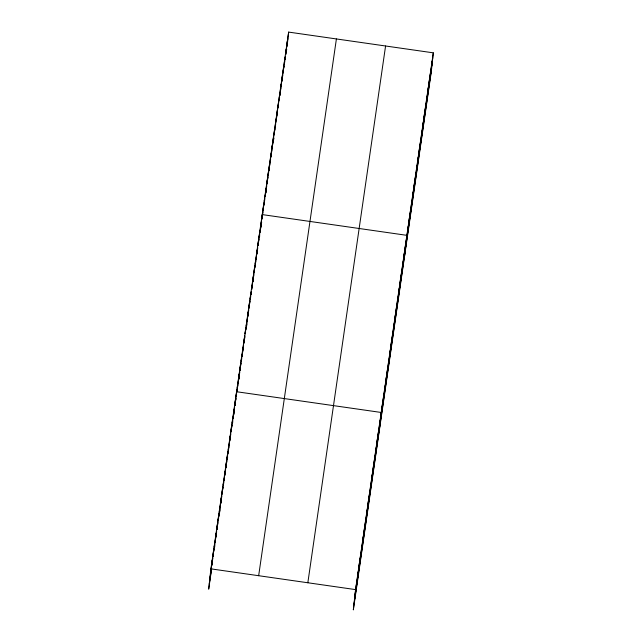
<?xml version="1.0" encoding="UTF-8"?>
<svg xmlns="http://www.w3.org/2000/svg" width="642" height="642" viewBox="0 0 642 642"><rect width="100%" height="100%" fill="white"/><g stroke="black" fill="none" stroke-linecap="round" stroke-linejoin="round"><path stroke-width="0.96" d="M433.31 52.837L355.572 589.605L353.333 609.9L431.071 73.14L433.31 52.837L288.667 32.1L210.929 568.86L208.69 589.163L211.683 568.491M212.213 560.009L211.667 564.968L212.807 557.096M213.497 551.149L212.943 556.108L214.083 548.236M214.773 542.297L214.227 547.257L215.367 539.384M216.057 533.438L215.511 538.397L216.651 530.525M217.341 524.578L216.795 529.538L217.935 521.665M218.625 515.727L218.079 520.686L219.219 512.814M219.909 506.867L219.363 511.826L220.503 503.954M221.193 498.007L220.639 502.967L221.787 495.094M222.477 489.156L221.923 494.115L223.063 486.243M223.753 480.296L223.207 485.256L224.347 477.383M225.037 471.437L224.491 476.404L225.631 468.532M226.321 462.585L225.775 467.545L226.915 459.672M227.605 453.725L227.059 458.685L228.199 450.812M228.889 444.874L228.335 449.833L229.483 441.961M230.173 436.014L229.619 440.974L230.759 433.101M231.449 427.155L230.903 432.114L232.043 424.242M232.733 418.303L232.187 423.263L233.327 415.39M234.017 409.444L233.471 414.403L234.611 406.53M235.301 400.584L234.755 405.551L235.895 397.679M235.092 405.23L235.285 403.489M235.662 400.062L235.847 398.377M237.869 382.873L237.315 387.832L238.455 379.96M239.145 374.021L238.599 378.981L239.739 371.108M240.429 365.162L239.883 370.121L241.023 362.248M241.713 356.302L241.167 361.261L242.307 353.389M242.997 347.45L242.451 352.41L243.591 344.537M244.281 338.591L243.735 343.55L244.875 335.678M245.565 329.731L245.124 333.704L246.159 326.826M246.841 320.88L246.295 325.839L247.435 317.967M248.125 312.02L247.579 316.979L248.719 309.107M249.409 303.168L248.863 308.128L250.003 300.255M250.693 294.309L250.147 299.268L251.287 291.396M251.977 285.449L251.536 289.422L252.571 282.536M253.261 276.598L252.707 281.557L253.855 273.685M254.545 267.738L253.991 272.698L255.131 264.825M255.821 258.878L255.275 263.846L256.415 255.973M257.105 250.027L256.559 254.986L257.699 247.114M257.948 245.14L258.389 241.167M259.673 232.316L259.127 237.275L260.267 229.403M260.957 223.456L260.411 228.416L261.551 220.543M260.748 228.095L260.941 226.361M261.318 222.935L261.503 221.249M263.06 209.878L263.493 205.905M264.753 197.222L264.319 201.187L264.769 198.314M265.579 192.496L266.013 188.531M266.831 183.805L267.273 179.84M268.533 171.149L268.091 175.114L285.329 56.376M269.239 167.418L269.792 162.458M270.499 158.726L271.044 153.767M271.759 150.035L272.304 145.076M273.019 141.344L273.564 136.385M274.278 132.653L274.824 127.694M275.538 123.962L276.084 119.003M276.79 115.271L277.344 110.312M278.05 106.58L278.604 101.621M279.31 97.897L279.856 92.929M280.57 89.206L281.116 84.246M281.83 80.515L282.376 75.555M283.09 71.824L283.636 66.864M284.35 63.133L284.896 58.173M286.155 49.482L285.602 54.442L288.667 32.1M286.862 45.751L287.407 40.791M287.56 42.123L287.937 38.745M356.31 585.705L356.856 580.745M357.586 576.853L358.14 571.894M358.87 567.993L359.416 563.034M360.154 559.134L360.7 554.174M361.438 550.282L361.984 545.323M362.722 541.423L363.268 536.463M364.006 532.563L364.552 527.604M365.282 523.712L365.836 518.752M366.566 514.852L367.12 509.892M367.85 506L368.396 501.041M369.134 497.141L369.68 492.181M370.418 488.281L370.964 483.322M371.702 479.43L372.248 474.47M372.978 470.57L373.532 465.611M374.262 461.71L374.816 456.751M375.546 452.859L376.092 447.899M376.83 443.999L377.376 439.04M378.114 435.148L378.66 430.188M379.398 426.288L379.944 421.329M378.989 432.764L381.228 412.469L236.585 391.732L236.039 396.692L237.179 388.819M381.958 408.577L382.512 403.617M383.242 399.717L383.788 394.758M384.526 390.858L385.072 385.898M385.81 382.006L386.356 377.047M387.094 373.146L387.64 368.187M388.378 364.295L388.924 359.335M389.654 355.435L390.208 350.476M390.938 346.576L391.484 341.616M392.222 337.724L392.768 332.765M393.506 328.865L394.052 323.905M394.79 320.005L395.336 315.045M396.074 311.153L396.62 306.194M397.35 302.294L397.904 297.334M398.634 293.442L399.188 288.483M399.918 284.583L400.464 279.623M401.202 275.723L401.748 270.763M402.486 266.871L403.032 261.912M403.77 258.012L404.316 253.052M405.054 249.152L405.6 244.193M404.637 255.636L406.884 235.341L262.241 214.597L261.687 219.556L262.947 210.865M407.59 231.61L408.135 226.65M408.85 222.918L409.395 217.959M410.11 214.227L410.655 209.268M411.37 205.536L411.915 200.577M412.629 196.845L413.175 191.886M413.881 188.154L414.435 183.195M415.141 179.463L415.687 174.504M416.401 170.772L416.947 165.813M417.661 162.089L418.207 157.121M418.921 153.398L419.467 148.438M420.181 144.707L420.727 139.747M421.433 136.016L421.987 131.056M422.693 127.325L423.247 122.365M423.953 118.634L424.498 113.674M425.213 109.942L425.758 104.983M426.473 101.251L427.018 96.292M427.733 92.56L428.278 87.601M428.992 83.869L429.538 78.91M430.244 75.178L430.798 70.219M431.504 66.487L432.05 61.528M210.383 573.82L211.523 565.947M257.988 245.148L258.983 238.254M263.092 209.902L264.207 202.182M265.05 196.388L265.467 193.491M265.603 192.52L266.727 184.8M266.863 183.829L267.987 176.109M209.822 578.883L211.531 567.079M211.82 565.104L212.245 562.151M212.39 561.172L212.815 558.219M213.104 556.253L213.529 553.3M213.81 551.334L214.099 549.359M214.38 547.393L214.813 544.44M215.094 542.474L215.383 540.508M215.664 538.534L216.097 535.588M216.378 533.614L216.667 531.648M216.948 529.682L217.373 526.729M217.662 524.763L217.943 522.789M218.232 520.822L218.657 517.869M218.802 516.89L219.227 513.937M219.516 511.971L219.941 509.018M220.23 507.044L220.511 505.077M220.8 503.111L221.225 500.158M221.506 498.192L221.795 496.226M222.076 494.252L222.509 491.299M222.79 489.332L223.079 487.366M223.36 485.4L223.793 482.447M224.074 480.481L224.363 478.507M224.788 475.553L225.069 473.587M225.214 472.608L225.639 469.655M225.928 467.681L226.353 464.736M226.642 462.762L226.923 460.796M227.212 458.829L227.637 455.876M227.926 453.91L228.207 451.936M228.496 449.97L228.921 447.017M229.202 445.05L229.491 443.084M229.78 441.118L230.205 438.165M230.486 436.191L230.775 434.225M231.2 431.272L231.489 429.305M231.77 427.339L232.059 425.373M232.34 423.399L232.765 420.446M233.054 418.48L233.343 416.514M233.624 414.547L234.049 411.594M234.338 409.628L234.619 407.654M234.908 405.688L235.333 402.735M235.622 400.768L235.903 398.802M236.192 396.828L236.617 393.883M236.906 391.909L237.187 389.943M237.612 386.99L237.901 385.023M238.182 383.057L238.471 381.083M238.752 379.117L239.185 376.164M239.466 374.198L239.755 372.232M240.036 370.265L240.469 367.312M240.75 365.338L241.039 363.372M241.32 361.406L241.745 358.453M242.034 356.487L242.315 354.52M242.604 352.546L243.029 349.593M243.318 347.627L243.599 345.661M244.032 342.708L244.313 340.742M244.602 338.775L244.883 336.801M245.308 333.848L245.597 331.882M245.878 329.916L246.167 327.95M246.448 325.976L246.881 323.03M247.162 321.056L247.451 319.09M247.732 317.124L248.165 314.171M248.446 312.205L248.735 310.23M249.016 308.264L249.441 305.311M249.73 303.345L250.011 301.379M250.444 298.426L250.725 296.46M251.014 294.485L251.295 292.519M251.728 289.566L252.009 287.6M252.298 285.634L252.579 283.668M252.868 281.694L253.293 278.74M253.574 276.774L253.863 274.808M254.144 272.842L254.577 269.889M254.858 267.923L255.147 265.948M255.428 263.982L255.861 261.029M256.142 259.063L256.431 257.097M256.856 254.144L257.137 252.178M257.426 250.203L257.707 248.237M258.14 245.284L258.421 243.318M258.71 241.352L258.991 239.378M259.28 237.412L259.705 234.458M259.994 232.492L260.275 230.526M260.564 228.56L260.989 225.607M261.27 223.657L261.551 221.723M261.968 218.826L262.249 216.9M262.53 214.966L262.947 212.069M263.228 210.135L263.509 208.209M263.926 205.312L264.207 203.378M264.488 201.444L264.769 199.518M265.186 196.621L265.467 194.686M265.748 192.752L266.165 189.855M266.31 188.892L266.727 185.995M267.008 184.061L267.425 181.164M267.706 179.238L267.987 177.304M268.26 175.378L268.685 172.481M268.966 170.547L269.383 167.65M269.664 165.716L269.945 163.79M270.218 161.856L270.643 158.959M270.924 157.025L271.197 155.099M271.622 152.202L271.903 150.268M272.176 148.334L272.457 146.408M272.738 144.474L273.155 141.577M273.436 139.651L273.717 137.717M274.134 134.82L274.415 132.886M274.696 130.96L274.977 129.026M275.394 126.129L275.675 124.195M276.654 117.438L277.071 114.541M278.05 107.784L278.331 105.85M279.174 100.056L279.591 97.159M280.008 94.262L280.289 92.336M280.57 90.402L280.851 88.468M281.268 85.571L281.549 83.645M281.83 81.711L282.111 79.777M282.528 76.879L282.809 74.954M283.09 73.019L283.507 70.122M283.788 68.188L284.069 66.262M284.35 64.328L284.767 61.431M285.048 59.505L285.329 57.571M285.746 54.674L286.027 52.74M286.308 50.814L286.581 48.88M286.862 46.946L287.287 44.049M209.244 584.1L211.531 568.355M211.956 565.401L212.237 563.435M213.24 556.542L213.521 554.576M214.516 547.69L214.805 545.724M219.652 512.26L219.933 510.294M220.936 503.408L221.217 501.434M226.064 467.978L226.353 466.012M227.348 459.126L227.629 457.152M232.476 423.696L232.765 421.73M233.76 414.836L234.049 412.87M238.888 379.414L239.177 377.448M240.172 370.554L240.461 368.588M246.584 326.272L246.873 324.306M253.004 281.99L253.285 280.024M259.416 237.709L259.697 235.742M261.398 224.042L261.671 222.108M265.868 193.146L266.149 191.212M269.086 170.933L269.367 168.998M273.564 140.036L273.845 138.102M279.992 95.618L280.273 93.684M286.428 51.2L286.709 49.265M258.662 575.705L336.4 38.945M307.839 582.759L385.577 45.999M355.026 594.564L432.764 57.796M354.464 599.628L432.202 62.86M353.886 604.836L431.633 68.076M210.929 568.86L355.572 589.605"/></g></svg>
